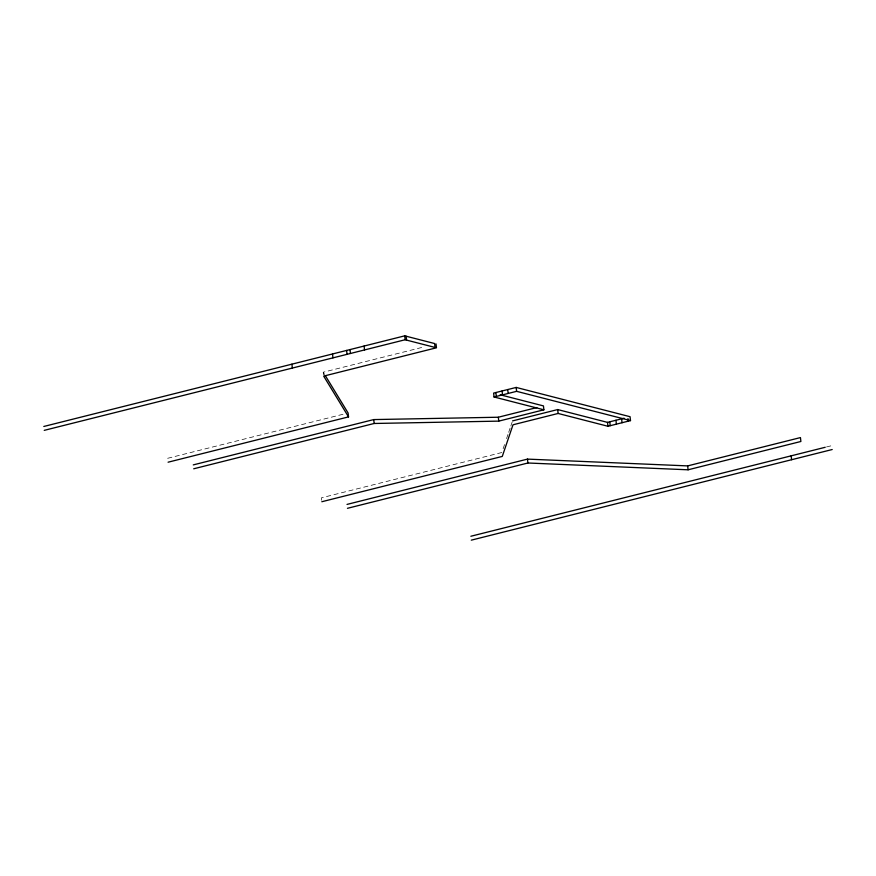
<?xml version="1.0" encoding="UTF-8"?>
<svg xmlns="http://www.w3.org/2000/svg" width="876" height="876" viewBox="0 0 876 876"><rect width="100%" height="100%" fill="white"/><g stroke="black" fill="none" stroke-linecap="round" stroke-linejoin="round"><path stroke-width="0.66" stroke-dasharray="4.38 3.29" d="M503.131 448.72L504.85 443.661M506.558 438.602L508.277 433.543M508.704 432.273L510.423 427.214M510.85 425.955L512.142 422.155M323.529 374.819L323.233 372.223L424.072 346.896M167.644 458.301L345.44 413.658M501.839 452.52L321.393 497.831L321.678 500.426M826.528 446.957L831.762 445.643M323.233 372.223L324.657 374.545"/><path stroke-width="1.31" d="M43.8 426.47L404.701 335.847L434.595 343.534L435.033 347.433L405.139 339.746L44.238 430.357M168.082 462.2L348.538 416.888L348.1 413.001L325.368 375.716M193.267 464.893L373.724 419.582L498.334 417.228L536.813 407.57M321.831 501.729L502.276 456.418L513.007 424.783L558.121 413.461L607.944 426.273L630.501 420.6L630.063 416.713L516.172 387.433L493.626 393.094L494.053 396.992L543.886 409.804L543.448 405.906L500.174 394.78M193.706 468.791L374.161 423.48L498.772 421.126L543.886 409.804M494.053 396.992L516.61 391.331L630.501 420.6M512.57 420.896L557.683 409.563L607.506 422.374L624.084 418.213M347.016 504.412L527.462 459.112L687.66 465.901L800.445 437.584L800.883 441.482L688.098 469.799L527.899 462.999L347.454 508.31M470.861 536.254L825.214 447.286M471.299 540.153L832.2 449.53M348.538 416.888L323.671 376.111L436.456 347.794L436.018 343.896M791.159 455.838L791.597 459.725M687.66 465.901L688.098 469.799M627.95 418.575L628.245 421.17M621.599 418.837L622.037 422.725M615.959 420.25L616.397 424.148M609.762 421.805L610.2 425.703M607.506 422.374L607.944 426.273M557.683 409.563L558.121 413.461M527.462 459.112L527.899 462.999M516.172 387.433L516.61 391.331M507.719 389.557L508.157 393.455M502.079 390.97L502.517 394.868M495.882 392.525L496.309 396.423M498.334 417.228L498.772 421.126M406.125 336.22L406.563 340.107M404.701 335.847L405.139 339.746M373.724 419.582L374.161 423.48M364.098 346.042L364.536 349.94M350.006 349.579L350.433 353.477M346.622 350.433L347.06 354.331M332.519 353.97L332.957 357.868M291.916 364.164L292.354 368.062"/></g></svg>
